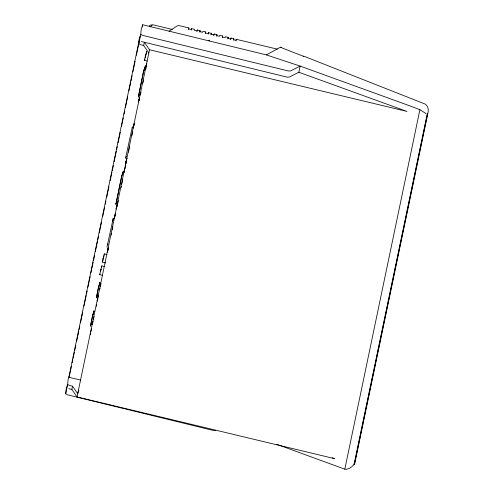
<?xml version="1.0" encoding="UTF-8"?>
<svg xmlns="http://www.w3.org/2000/svg" width="494" height="494" viewBox="0 0 494 494"><rect width="100%" height="100%" fill="white"/><g stroke="black" fill="none" stroke-linecap="round" stroke-linejoin="round"><path stroke-width="0.74" d="M215.532 430.404L213.334 430.453L67.561 394.848L65.714 393.829L66.11 389.093L67.456 384.906M65.714 393.829L67.672 384.443L68.067 379.713L69.444 375.44M136.35 55.272L140.765 34.358L141.161 29.621L142.729 24.737L266.328 54.883L300.136 66.097L408.229 105.278L419.894 109.717L426.069 113.601M100.473 271.305L100.548 270.891M102.999 259.393L103.011 259.047M146.613 51.882L146.638 51.327L144.446 60.28L147.163 61.052M122.815 172.69L121.796 175.957M101.653 267.118L101.789 265.902L104.475 266.544M104.16 255.021L104.29 253.879L106.976 254.521M93.737 311.986L93.78 311.603L92.681 315.37M303.489 56.421L303.544 56.069L425.173 104.086C428.014 105.821 428.718 109.569 428.014 112.613L354.723 463.681M146.31 53.513L146.496 52.586M107.47 250.754L107.951 248.846M107.939 249.112L107.556 250.717M93.811 311.887L93.971 310.788L92.427 316.24M122.858 172.746L123.031 171.684L121.734 176.21M132.244 127.551L132.355 126.822L125.538 158.308M144.606 68.339L144.717 67.61L143.55 71.636M69.635 374.829L71.371 366.517M72.161 362.738L72.791 359.718M73.106 358.206L74.372 352.166M74.687 350.654L75.786 345.368M76.576 341.589L78.787 331.011M79.102 329.498L79.732 326.478M80.522 322.699L82.726 312.128M83.992 306.082L86.197 295.505M86.512 293.992L87.142 290.972M87.932 287.193L90.143 276.621M90.927 272.842L91.557 269.823M91.878 268.31L93.138 262.265M93.452 260.752L94.558 255.466M95.342 251.687L97.553 241.115M97.868 239.602L98.497 236.583M99.288 232.804L101.498 222.226M102.758 216.181L104.493 207.875M105.284 204.096L105.914 201.077M106.698 197.297L108.908 186.72M110.168 180.674L111.903 172.369M112.218 170.856L113.324 165.57M114.114 161.791L116.318 151.213M116.64 149.707L117.269 146.681M118.054 142.902L120.264 132.33M121.524 126.285L123.259 117.973M124.05 114.2L124.679 111.175M125.47 107.402L127.674 96.824M128.94 90.779L130.675 82.467M130.99 80.96L132.096 75.668M132.88 71.896L135.09 61.318M142.272 26.904L142.729 24.737M332.289 457.815L334.463 458.605L77.027 396.935L71.871 389.426L72.544 386.191L69.518 385.468L67.672 384.443M148.83 52.988L143.674 45.485L144.347 42.249L141.327 41.527M93.372 313.77L93.669 312.332M99.313 285.291L99.72 283.13L98.689 286.644M112.663 221.256L113.25 218.274L106.963 247.154M93.36 314.048L93.662 312.603M99.306 285.569L99.918 282.315L98.621 286.897M144.285 70.111L144.903 66.82L143.68 71.124M77.027 396.935L149.509 49.752L144.347 42.249L287.1 77.126L289.293 77.076L298.851 72.248L406.945 111.428L149.509 49.752M107.853 249.884L108.34 247.556L107.198 252.323M114.948 215.909L115.312 214.161M117.269 204.782L116.084 209.079L117.059 204.917M124.402 170.615L124.889 168.281L123.753 173.054M126.415 160.976C128.496 151.09 123.654 170.72 126.254 161.587M133.781 125.704L134.263 123.377L133.127 128.15M139.289 99.325L139.53 98.158M90.353 334.524L90.661 333.03M90.976 331.536L91.6 328.541M92.378 324.799L93.162 321.057M93.471 319.562L94.101 316.568M96.25 306.336L96.558 304.866M97.324 301.192L98.553 295.307M99.782 289.422L100.091 287.953M100.393 286.483L101.011 283.544M107.686 251.656L108.47 247.889M111.144 235.095L111.459 233.588M112.243 229.821L112.873 226.814M117.566 204.325L118.356 200.552M121.036 187.714L121.351 186.207M121.666 184.694L122.765 179.408M125.124 168.084L125.754 165.064M126.075 163.557L126.705 160.538M128.434 152.232L129.7 146.193M131.904 135.622L132.695 131.849M140.426 94.965L141.049 91.977M142.92 83.017L143.544 80.034M145.724 69.58L146.039 68.086M188.56 29.461L188.875 27.948L178.655 25.503L176.901 26.046L169.115 31.202M191.369 30.134L191.684 28.621L194.488 29.294L194.173 30.276L196.983 30.949L197.297 29.967L200.107 30.64L199.792 32.153M196.983 31.48L197.297 29.967M205.411 33.499L205.726 31.986L202.917 31.313L202.602 32.295L199.792 31.622L200.107 30.64M208.221 34.166L208.536 32.66L211.339 33.333L211.024 34.839M213.834 35.512L214.149 34.006L216.959 34.679L216.644 36.186M222.263 37.532L222.578 36.025L219.768 35.352L219.453 36.334L216.644 35.661L216.959 34.679M227.876 38.878L228.191 37.371L225.388 36.698L225.073 37.68L222.263 37.007L222.578 36.025M230.686 39.551L231.001 38.044L233.81 38.717L233.495 40.224M235.978 40.823L236.293 39.31L277.35 49.147M298.851 72.248L300.136 66.097L290.577 70.932L288.385 70.975L142.605 35.377L140.765 34.358M353.945 463.952L354.599 463.86L351.901 466.639L349.382 468.423L346.516 469.281L344.818 469.177L419.894 109.717M354.075 464.354L427.248 113.879M354.42 463.983L427.588 113.521M143.254 72.933L138.437 96.509M107.933 243.906L107.735 244.771M97.522 293.893L97.59 293.776M145.742 55.408L145.952 54.278L145.569 55.476M103.067 258.751L103.499 256.991M103.783 256.843L103.993 255.861M126.396 160.704L126.538 159.889L126.273 160.754M114.929 215.643C115.386 213.062 113.953 219.355 114.861 215.934M116.887 206.257C117.35 203.676 115.917 209.962 116.819 206.554M121.419 177.519L115.942 204.053L116.405 202.904M92.366 316.679L90.606 325.614M143.211 72.939L143.451 71.889M121.481 177.266L115.843 204.67M92.427 316.426L90.433 326.398M145.464 55.902L145.168 57.502L145.44 56.649M143.427 72.167L138.271 97.262M121.401 177.426L121.536 177M133.689 125.729C134.38 122.463 132.818 128.761 133.621 126.026M103.474 257.59L103.209 258.695M126.205 161.05L125.995 162.162L126.186 161.569M124.315 170.64C125.019 167.324 123.438 173.66 124.241 170.93M92.347 316.592L92.489 316.16M121.481 177.074L121.654 176.37M116.837 201.317L116.732 201.923M143.488 71.902L143.624 71.185M98.541 287.051L96.379 297.925M146.082 66.32C146.909 62.942 145.526 67.598 145.946 66.838M139.129 99.646C140 95.941 138.431 101.653 139.055 99.918L138.468 101.875L139.444 97.713M100.677 270.317L101.017 269.137L100.733 270.564M121.666 176.469L121.74 176.025M98.633 286.699L96.552 297.141M139.073 94.836L138.839 95.694M126.198 156.363L125.933 157.283M133.287 127.538L133.615 126.316M123.914 172.443L124.241 171.22M114.454 217.743L114.781 216.52M139.049 94.768L138.833 95.478M97.102 295.795L96.88 296.573M91.155 324.268L91.001 324.824M102.777 260.844L103.018 259.98M91.162 324.07L91.001 324.589M97.059 295.764L96.948 296.116M144.97 59.008L144.476 60.41M188.875 27.948L188.56 28.93L191.369 29.603L191.684 28.621M78.824 390.198L77.7 393.699L72.544 386.191M205.726 31.986L205.411 32.968L208.221 33.641L208.536 32.66M211.339 33.333L211.024 34.314L213.834 34.988L214.149 34.006M228.191 37.371L227.876 38.353L230.686 39.026L231.001 38.044M233.81 38.717L233.495 39.699L235.978 40.292L236.293 39.31M102.573 261.517L102.332 262.116L105.691 262.919M99.961 274.047L99.695 274.683L102.388 275.331M104.29 253.879L102.332 262.116M101.789 265.902L99.695 274.683M149.2 26.306L150.182 25.206A1.89 1 11.8 0 1 151.967 25.089M150.374 26.867L152.51 24.7L172.221 29.424M115.435 213.581L114.293 218.354M266.328 54.883L280.351 47.257L303.446 56.316M208.678 40.378L209.697 40.236M143.674 45.485L140.648 44.763L138.808 43.738L139.197 39.007L139.981 36.562L68.851 377.268L80.51 380.059M68.845 388.704L71.871 389.426M276.597 444.242L344.818 469.177M280.351 47.257A1.482 0.667 -60 0 1 281.03 47.702M145.909 66.221C144.05 75.588 148.571 56.575 145.909 66.221"/></g></svg>
